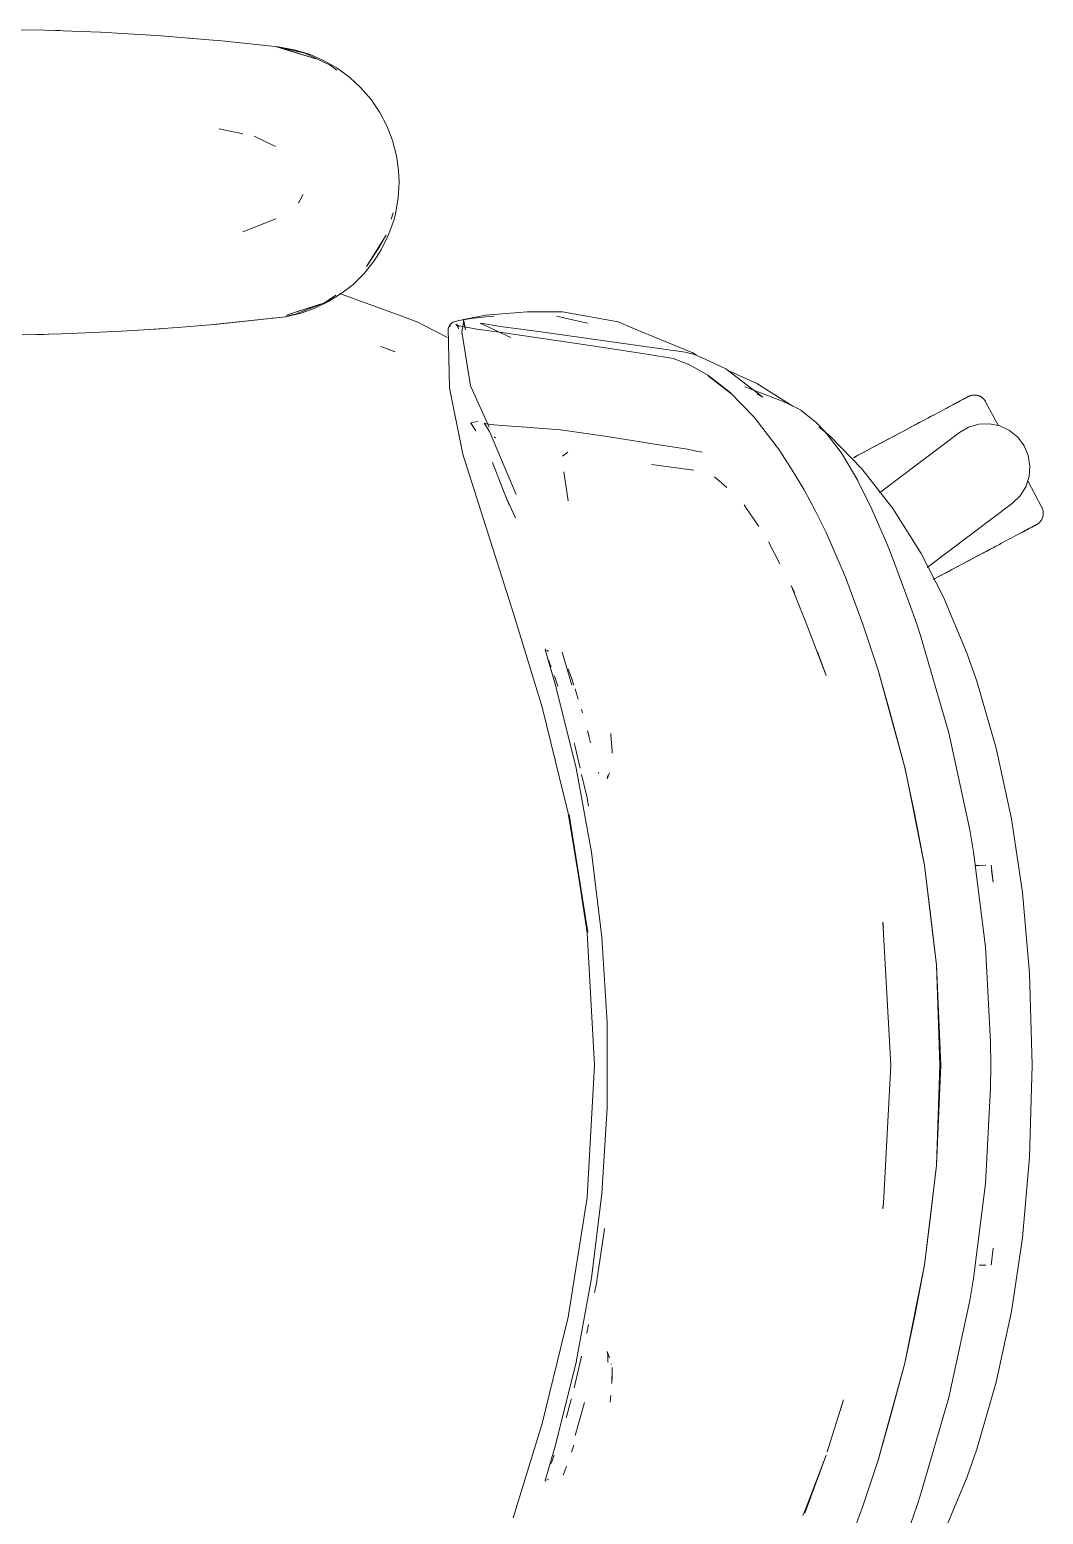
# Model space of a CAD drawing. Header units: millimetres. Extents: x 155927 to 317870, y -36033 to 97293.
# Drawn here: x 223595.8 to 223917.2, y 33033.9 to 33504.6 of the extents above; entities that cross this region are included whole.
import ezdxf

# ---------------------------------------------------------------- set-up
doc = ezdxf.new("R2010")
doc.units = ezdxf.units.MM
doc.header["$MEASUREMENT"] = 0
doc.layers.add('G-IMPT', color=8, linetype='CONTINUOUS', lineweight=9)
doc.layers.add('I-FURN', color=8, linetype='CONTINUOUS', lineweight=9)

msp = doc.modelspace()

# ---------------------------------------------------------------- linework, layer by layer
at = {"layer": 'G-IMPT'}
for p, q in [((223592.06, 33504.63), (223600.48, 33504.46)), ((223612.24, 33504.07), (223600.48, 33504.46)), ((223605.42, 33504.32), (223603.92, 33504.34)), ((223607.35, 33504.21), (223605.42, 33504.32)), ((223612.24, 33504.07), (223618.26, 33503.82)), ((223632.4, 33503.01), (223618.26, 33503.82)), ((223637.49, 33502.68), (223632.4, 33503.01)), ((223637.49, 33502.68), (223652.54, 33501.44)), ((223645.67, 33502.03), (223647.35, 33501.86)), ((223652.54, 33501.44), (223656.67, 33501.09)), ((223656.67, 33501.09), (223674.6, 33499.18)), ((223674.09, 33499.18), (223686.55, 33495.35)), ((223674.09, 33499.18), (223677.4, 33498.27)), ((223674.6, 33499.18), (223679.64, 33498.29)), ((223683.05, 33497.14), (223674.65, 33499.06)), ((223686.55, 33495.35), (223677.4, 33498.27)), ((223684.51, 33496.82), (223679.64, 33498.29)), ((223683.05, 33497.14), (223691.12, 33493.4)), ((223688.74, 33495.01), (223684.51, 33496.82)), ((223688.74, 33495.01), (223693.18, 33492.5)), ((223693.23, 33491.81), (223691.12, 33493.4)), ((223697.27, 33489.5), (223693.18, 33492.5)), ((223697.27, 33489.5), (223700.71, 33486.34)), ((223704.03, 33482.5), (223700.71, 33486.34)), ((223706.86, 33478.34), (223704.03, 33482.5)), ((223706.86, 33478.34), (223709.05, 33474.17)), ((223655.88, 33473.22), (223663.32, 33471.64)), ((223709.05, 33474.17), (223710.88, 33469.46)), ((223673.72, 33467.61), (223666.93, 33470.88)), ((223712.14, 33464.59), (223710.88, 33469.46)), ((223712.14, 33464.59), (223712.79, 33460.08)), ((223712.96, 33456.23), (223712.79, 33460.08)), ((223712.96, 33456.23), (223712.67, 33451.19)), ((223681.33, 33450.18), (223681.04, 33449.73)), ((223682.35, 33452.41), (223681.33, 33450.18)), ((223712.67, 33451.19), (223711.79, 33446.24)), ((223663.38, 33440.51), (223673.81, 33444.66)), ((223709.51, 33439.34), (223711.22, 33444.12)), ((223710.42, 33444.55), (223711.04, 33446.58)), ((223711.79, 33446.24), (223711.22, 33444.12)), ((223708.87, 33439.44), (223702.54, 33429.49)), ((223708.87, 33439.44), (223706.7, 33435.76)), ((223709.51, 33439.34), (223707.27, 33434.83)), ((223706.7, 33435.76), (223702.54, 33429.49)), ((223707.27, 33434.83), (223705, 33431.29)), ((223701.82, 33427.31), (223705, 33431.29)), ((223701.82, 33427.31), (223698.21, 33423.76)), ((223689.25, 33418.02), (223692.83, 33420.44)), ((223690.58, 33418.41), (223694.9, 33421.14)), ((223694.01, 33421.02), (223712.95, 33414.08)), ((223698.21, 33423.76), (223694.9, 33421.14)), ((223689.25, 33418.02), (223677.4, 33414.2)), ((223686.55, 33417.11), (223677.4, 33414.2)), ((223680.03, 33414.41), (223688.22, 33417.61)), ((223686, 33416.22), (223681.86, 33414.77)), ((223690.58, 33418.41), (223686, 33416.22)), ((223689.25, 33418.02), (223686.55, 33417.11)), ((223749.63, 33414.86), (223753.59, 33415.2)), ((223757.76, 33415.2), (223753.59, 33415.2)), ((223764.73, 33415.18), (223757.76, 33415.2)), ((223655.47, 33411.26), (223644.07, 33410.28)), ((223676.9, 33413.62), (223653.95, 33411.16)), ((223653.95, 33411.16), (223674.09, 33413.28)), ((223676.9, 33413.62), (223655.47, 33411.26)), ((223672.57, 33413.14), (223674.09, 33413.28)), ((223676.9, 33413.62), (223674.09, 33413.28)), ((223676.9, 33413.62), (223681.86, 33414.77)), ((223676.98, 33413.83), (223680.03, 33414.41)), ((223712.95, 33414.08), (223718.92, 33411.89)), ((223720.68, 33410.96), (223718.92, 33411.89)), ((223728.26, 33406.99), (223720.68, 33410.96)), ((223728.52, 33410.01), (223729.12, 33411.04)), ((223729, 33410.42), (223729.12, 33411.04)), ((223729, 33410.42), (223729.1, 33410.97)), ((223729.12, 33411.04), (223729.1, 33410.97)), ((223729.5, 33411.54), (223729.12, 33411.04)), ((223730.04, 33411.86), (223729.5, 33411.54)), ((223730.04, 33411.86), (223731.9, 33412.41)), ((223731.39, 33410.82), (223730.89, 33411.21)), ((223731.98, 33410.65), (223730.89, 33411.21)), ((223731.98, 33410.65), (223731.36, 33410.82)), ((223731.36, 33410.82), (223737.63, 33409.71)), ((223731.39, 33410.82), (223731.71, 33410.28)), ((223735.18, 33412.95), (223731.9, 33412.41)), ((223733.5, 33412.35), (223732.82, 33408.77)), ((223735.59, 33413.2), (223733.27, 33412.76)), ((223733.99, 33409.48), (223733.27, 33412.76)), ((223733.99, 33409.48), (223733.5, 33412.35)), ((223735.18, 33412.95), (223735.79, 33413.02)), ((223739.84, 33414.02), (223735.59, 33413.2)), ((223735.79, 33413.02), (223740.48, 33413.54)), ((223738.6, 33411.62), (223748.34, 33407)), ((223738.6, 33411.62), (223739.47, 33411.48)), ((223744.49, 33410.65), (223739.47, 33411.48)), ((223740.31, 33414.06), (223739.84, 33414.02)), ((223740.31, 33414.06), (223749.63, 33414.86)), ((223740.48, 33413.54), (223743.07, 33413.75)), ((223744.49, 33410.65), (223745.78, 33410.43)), ((223762.86, 33413.77), (223772.17, 33411.72)), ((223764.73, 33415.18), (223782.42, 33411.94)), ((223772.17, 33411.72), (223772.74, 33411.57)), ((223782.42, 33411.94), (223786.28, 33410.34)), ((223593.42, 33407.86), (223605.72, 33408.15)), ((223600.2, 33408), (223598.12, 33408)), ((223601.85, 33408.07), (223600.2, 33408)), ((223613.6, 33408.45), (223605.72, 33408.15)), ((223613.6, 33408.45), (223624.91, 33408.99)), ((223633.78, 33409.55), (223624.91, 33408.99)), ((223633.78, 33409.55), (223644.07, 33410.28)), ((223635.82, 33409.69), (223633.92, 33409.6)), ((223635.82, 33409.69), (223637.24, 33409.82)), ((223728.9, 33391.02), (223728.52, 33410.01)), ((223731.79, 33409.78), (223731.71, 33410.28)), ((223735.53, 33391.72), (223732.82, 33408.77)), ((223737.63, 33409.71), (223745.48, 33408.6)), ((223745.48, 33408.6), (223776.36, 33404.05)), ((223756.45, 33408.99), (223745.78, 33410.43)), ((223756.45, 33408.99), (223803.66, 33402.32)), ((223789.65, 33408.95), (223786.28, 33410.34)), ((223806.1, 33402.16), (223789.65, 33408.95)), ((223711.64, 33402.48), (223707.18, 33404.12)), ((223707.18, 33404.12), (223711.06, 33402.74)), ((223711.64, 33402.48), (223711.06, 33402.74)), ((223776.36, 33404.05), (223792.12, 33401.65)), ((223799.8, 33400.35), (223792.12, 33401.65)), ((223803.66, 33402.32), (223806.66, 33401.67)), ((223807.27, 33401.39), (223806.1, 33402.16)), ((223810.02, 33400.1), (223806.66, 33401.67)), ((223799.8, 33400.35), (223804.59, 33398.6)), ((223805.01, 33398.39), (223804.59, 33398.6)), ((223810.84, 33395.1), (223805.01, 33398.39)), ((223810.02, 33400.1), (223816.54, 33397.06)), ((223828.25, 33388.12), (223816.54, 33397.06)), ((223817.73, 33396.39), (223826.36, 33392.41)), ((223735.53, 33391.72), (223741.51, 33378.56)), ((223810.84, 33395.1), (223817.81, 33389.68)), ((223818.02, 33389.38), (223811.07, 33394.77)), ((223811.07, 33394.77), (223814.44, 33392.18)), ((223818.02, 33389.38), (223814.44, 33392.18)), ((223826.36, 33392.41), (223837.81, 33385.29)), ((223728.9, 33391.02), (223733.1, 33370.07)), ((223825.54, 33381.78), (223817.81, 33389.68)), ((223822.59, 33391.35), (223834.5, 33386.85)), ((223828.25, 33388.12), (223826.52, 33389.11)), ((223836.73, 33385.77), (223834.5, 33386.85)), ((223839.16, 33384.6), (223836.73, 33385.77)), ((223840.3, 33383.98), (223839.16, 33384.6)), ((223840.3, 33383.98), (223845.16, 33380.12)), ((223735.67, 33379.9), (223735.73, 33379.92)), ((223735.67, 33379.9), (223737.26, 33377.43)), ((223736.61, 33380.19), (223735.73, 33379.92)), ((223737.26, 33377.43), (223735.73, 33379.92)), ((223735.73, 33379.92), (223737.22, 33377.45)), ((223737.96, 33380.36), (223736.61, 33380.19)), ((223740.6, 33379.6), (223739.88, 33379.89)), ((223739.88, 33379.89), (223741.64, 33377.22)), ((223740.6, 33379.6), (223740.61, 33379.6)), ((223742.99, 33379.3), (223740.61, 33379.6)), ((223742.99, 33379.3), (223743.07, 33379.3)), ((223746.95, 33379), (223743.07, 33379.3)), ((223754.81, 33378.44), (223746.95, 33379)), ((223755.79, 33378.37), (223754.81, 33378.44)), ((223764.04, 33377.75), (223755.79, 33378.37)), ((223764.04, 33377.75), (223764.12, 33377.74)), ((223778.19, 33375.71), (223764.12, 33377.74)), ((223825.54, 33381.78), (223833.57, 33371.34)), ((223845.16, 33380.12), (223848.06, 33377.1)), ((223849.73, 33375.68), (223846.06, 33378.68)), ((223741.64, 33377.22), (223750.07, 33357.24)), ((223743.09, 33375.5), (223743.53, 33375.23)), ((223778.19, 33375.71), (223791.54, 33373.59)), ((223791.54, 33373.59), (223792.05, 33373.51)), ((223792.66, 33373.42), (223792.05, 33373.51)), ((223792.66, 33373.42), (223804.39, 33371.61)), ((223848.06, 33377.1), (223852.77, 33370.97)), ((223849.73, 33375.68), (223859.69, 33365.38)), ((223749.09, 33319.83), (223733.1, 33370.07)), ((223764.78, 33369.36), (223766.42, 33370.64)), ((223804.39, 33371.61), (223804.85, 33371.54)), ((223806.84, 33371.12), (223804.85, 33371.54)), ((223809, 33370.66), (223806.84, 33371.12)), ((223833.73, 33371.09), (223833.57, 33371.34)), ((223837.62, 33364.99), (223833.73, 33371.09)), ((223852.77, 33370.97), (223853.64, 33369.68)), ((223858.37, 33361.68), (223853.64, 33369.68)), ((223745.78, 33358.88), (223742.52, 33367.35)), ((223765.13, 33364.41), (223766.53, 33355.25)), ((223765.13, 33364.41), (223765.17, 33364.06)), ((223792.96, 33366.74), (223806.32, 33364.96)), ((223806.32, 33364.96), (223805.85, 33365.1)), ((223837.62, 33364.99), (223841.38, 33358.76)), ((223869.49, 33352.78), (223859.69, 33365.38)), ((223747.79, 33353.98), (223745.77, 33359.09)), ((223745.77, 33359.09), (223747.8, 33353.97)), ((223745.78, 33358.88), (223747.79, 33353.98)), ((223816.82, 33359.46), (223812.91, 33362.8)), ((223844.95, 33351.97), (223841.38, 33358.76)), ((223858.68, 33361.08), (223858.37, 33361.68)), ((223858.68, 33361.08), (223862.68, 33353.07)), ((223746.8, 33356.5), (223749.84, 33349.79)), ((223823.09, 33352.83), (223822.34, 33353.93)), ((223823.09, 33352.83), (223826.58, 33347.69)), ((223844.95, 33351.97), (223848.34, 33345.24)), ((223862.9, 33352.63), (223862.68, 33353.07)), ((223862.9, 33352.63), (223867.67, 33341.67)), ((223878.47, 33338.49), (223869.49, 33352.78)), ((223826.58, 33347.69), (223826.98, 33347.12)), ((223854.52, 33331.02), (223848.34, 33345.24)), ((223830.12, 33342.22), (223833.66, 33335.25)), ((223867.67, 33341.67), (223869.15, 33337.99)), ((223874.75, 33322.92), (223869.15, 33337.99)), ((223885.56, 33324.71), (223878.47, 33338.49)), ((223859.98, 33316.14), (223854.52, 33331.02)), ((223841.01, 33319.06), (223837.29, 33328.38)), ((223837.29, 33328.38), (223838.29, 33326.14)), ((223874.75, 33322.92), (223877.09, 33316.09)), ((223893.08, 33306.74), (223885.56, 33324.71)), ((223758.27, 33289.85), (223749.09, 33319.83)), ((223841.68, 33317.33), (223841.01, 33319.06)), ((223848.39, 33299.88), (223841.68, 33317.33)), ((223859.98, 33316.14), (223864.98, 33301.22)), ((223878.28, 33312.49), (223877.09, 33316.09)), ((223878.28, 33312.49), (223887.23, 33281.66)), ((223759.23, 33308.02), (223759.36, 33308.27)), ((223762.5, 33296.8), (223759.23, 33308.02)), ((223762.5, 33296.8), (223759.38, 33307.62)), ((223759.44, 33307.33), (223759.38, 33307.62)), ((223762.5, 33296.8), (223759.44, 33307.33)), ((223760.32, 33307.48), (223759.71, 33307.87)), ((223760.32, 33307.48), (223760.11, 33307.63)), ((223767.69, 33296.8), (223764.66, 33307.23)), ((223848.39, 33299.88), (223845.67, 33307.31)), ((223760.77, 33303.55), (223760.37, 33304.62)), ((223761.12, 33302.58), (223760.77, 33303.55)), ((223893.08, 33306.74), (223896.15, 33298)), ((223762.11, 33299.83), (223762.39, 33299.03)), ((223763.13, 33296.8), (223762.39, 33299.03)), ((223766.57, 33301.98), (223767.33, 33299.82)), ((223767.58, 33299.1), (223767.33, 33299.82)), ((223767.58, 33299.1), (223768.35, 33296.79)), ((223868.72, 33287.97), (223864.94, 33301.13)), ((223873.37, 33270.72), (223864.94, 33301.13)), ((223873.37, 33270.72), (223864.98, 33301.22)), ((223896.15, 33298), (223902.32, 33276.76)), ((223769.05, 33270.48), (223762.5, 33296.8)), ((223763.13, 33296.8), (223763.28, 33296.34)), ((223768.73, 33295.66), (223768.98, 33294.88)), ((223768.98, 33294.88), (223769.77, 33292.39)), ((223758.27, 33289.85), (223766.58, 33256.17)), ((223770.76, 33289.09), (223771.09, 33287.97)), ((223868.72, 33287.97), (223873.37, 33270.72)), ((223772.67, 33282.3), (223773.66, 33278.44)), ((223772.67, 33282.3), (223773.06, 33280.77)), ((223780.09, 33280.95), (223780.05, 33281.43)), ((223780.36, 33277.24), (223780.09, 33280.95)), ((223893.89, 33250.87), (223887.23, 33281.66)), ((223768.81, 33277.22), (223768.47, 33278.5)), ((223770.37, 33270.47), (223768.81, 33277.22)), ((223780.36, 33277.24), (223780.46, 33275.87)), ((223780.47, 33275.17), (223780.46, 33275.87)), ((223902.32, 33276.76), (223907.14, 33254.4)), ((223769.05, 33270.48), (223773.98, 33243.82)), ((223879.54, 33239.6), (223873.33, 33270.84)), ((223873.33, 33270.84), (223879.54, 33239.67)), ((223873.37, 33270.72), (223876.45, 33255.7)), ((223772.53, 33261.07), (223770.82, 33268.49)), ((223776.26, 33268.68), (223776.13, 33269.09)), ((223778.93, 33267.08), (223779.62, 33269.03)), ((223778.93, 33267.08), (223779.15, 33268.13)), ((223773, 33258.44), (223772.53, 33261.07)), ((223766.58, 33256.17), (223772.84, 33218.43)), ((223772.58, 33218.25), (223766.85, 33255.79)), ((223772.84, 33218.43), (223766.85, 33255.79)), ((223879.54, 33239.6), (223876.45, 33255.7)), ((223895.08, 33243.95), (223893.89, 33250.87)), ((223910.63, 33230.98), (223907.14, 33254.4)), ((223773.98, 33243.82), (223777.28, 33216.9)), ((223898.89, 33213.78), (223895.08, 33243.95)), ((223883.37, 33208.08), (223879.54, 33239.67)), ((223881.49, 33224.12), (223879.54, 33239.6)), ((223883.33, 33208.04), (223879.54, 33239.6)), ((223895.63, 33239.59), (223896.87, 33239.64)), ((223898.97, 33239.71), (223896.87, 33239.64)), ((223898.97, 33239.71), (223898.85, 33239.71)), ((223900.73, 33239.68), (223901.38, 33234.27)), ((223900.81, 33238.03), (223901.38, 33234.27)), ((223912.89, 33205.41), (223910.63, 33230.98)), ((223881.49, 33224.12), (223883.33, 33208.04)), ((223772.58, 33218.25), (223774.94, 33176.27)), ((223866.33, 33221.54), (223866.37, 33221.3)), ((223868.87, 33176.27), (223866.37, 33221.61)), ((223866.37, 33221.61), (223866.6, 33219.99)), ((223866.6, 33219.99), (223866.37, 33221.3)), ((223778.93, 33189.83), (223777.28, 33216.9)), ((223900.51, 33183.58), (223898.89, 33213.78)), ((223884.7, 33176.27), (223883.37, 33208.08)), ((223883.33, 33208.04), (223884, 33193.15)), ((223883.33, 33208.04), (223884.47, 33176.27)), ((223913.74, 33176.27), (223912.89, 33205.41)), ((223778.93, 33162.71), (223778.93, 33189.83)), ((223884, 33193.15), (223884.47, 33176.27)), ((223900.51, 33183.58), (223900.6, 33176.27)), ((223772.58, 33134.28), (223774.94, 33176.27)), ((223868.93, 33176.27), (223866.6, 33132.54)), ((223868.87, 33176.27), (223866.6, 33132.54)), ((223883.33, 33144.49), (223884.47, 33176.27)), ((223883.37, 33144.45), (223884.7, 33176.27)), ((223884, 33159.38), (223884.47, 33176.27)), ((223900.51, 33168.95), (223900.6, 33176.27)), ((223912.89, 33147.12), (223913.74, 33176.27)), ((223900.51, 33168.95), (223898.89, 33138.75)), ((223778.93, 33162.71), (223777.28, 33135.63)), ((223884, 33159.38), (223883.33, 33144.49)), ((223910.63, 33121.55), (223912.89, 33147.12)), ((223883.33, 33144.49), (223879.54, 33112.94)), ((223883.37, 33144.45), (223879.54, 33112.86)), ((223883.33, 33144.49), (223881.49, 33128.41)), ((223898.89, 33138.75), (223895.08, 33108.58)), ((223766.58, 33096.36), (223772.58, 33134.28)), ((223773.98, 33108.72), (223777.28, 33135.63)), ((223866.33, 33130.99), (223866.37, 33131.23)), ((223866.6, 33132.54), (223866.34, 33130.76)), ((223866.6, 33132.54), (223866.37, 33131.23)), ((223879.54, 33112.94), (223881.49, 33128.41)), ((223777.89, 33122.87), (223778.08, 33124.53)), ((223776.6, 33114.34), (223777.89, 33122.87)), ((223907.14, 33098.13), (223910.63, 33121.55)), ((223776.6, 33114.34), (223775.75, 33108.72)), ((223900.73, 33112.85), (223901.38, 33118.27)), ((223873.37, 33081.81), (223879.54, 33112.94)), ((223873.37, 33081.81), (223879.54, 33112.86)), ((223879.54, 33112.94), (223876.45, 33096.83)), ((223896.87, 33112.89), (223898.97, 33112.82)), ((223898.97, 33112.82), (223898.85, 33112.82)), ((223769.05, 33082.05), (223773.98, 33108.72)), ((223774.95, 33104.19), (223775.5, 33107.09)), ((223775.75, 33108.72), (223775.5, 33107.09)), ((223895.08, 33108.58), (223893.89, 33101.66)), ((223887.23, 33070.87), (223893.89, 33101.66)), ((223766.58, 33096.36), (223758.27, 33062.68)), ((223873.37, 33081.81), (223876.45, 33096.83)), ((223902.32, 33075.77), (223907.14, 33098.13)), ((223773.02, 33094.08), (223772.48, 33091.27)), ((223769.05, 33082.05), (223762.5, 33055.73)), ((223768.81, 33075.31), (223770.37, 33082.06)), ((223770.82, 33084.04), (223770.37, 33082.06)), ((223779.15, 33084.41), (223778.93, 33085.45)), ((223778.93, 33085.45), (223779.62, 33083.5)), ((223779.15, 33084.41), (223779.18, 33082.1)), ((223779.19, 33082.24), (223779.18, 33082.1)), ((223780.15, 33081.61), (223780.22, 33081.35)), ((223873.37, 33081.81), (223864.94, 33051.4)), ((223873.37, 33081.81), (223864.98, 33051.31)), ((223868.72, 33064.56), (223873.37, 33081.81)), ((223780.47, 33080.4), (223780.38, 33075.34)), ((223780.38, 33075.34), (223780.47, 33077.61)), ((223780.47, 33080.4), (223780.47, 33077.61)), ((223768.81, 33075.31), (223768.48, 33074.01)), ((223780.07, 33071.55), (223779.86, 33069.45)), ((223896.15, 33054.53), (223902.32, 33075.77)), ((223767.19, 33069.15), (223766.08, 33065.16)), ((223767.19, 33069.15), (223767.51, 33070.29)), ((223767.51, 33070.29), (223767.56, 33070.47)), ((223768.78, 33058.83), (223771.71, 33069.3)), ((223853.92, 33070.12), (223848.67, 33053.64)), ((223853.92, 33070.12), (223852.84, 33066.69)), ((223887.23, 33070.87), (223878.28, 33040.04)), ((223749.09, 33032.71), (223758.27, 33062.68)), ((223766.08, 33065.16), (223765.87, 33064.47)), ((223868.72, 33064.56), (223864.94, 33051.4)), ((223762.5, 33055.73), (223759.43, 33045.3)), ((223768.34, 33055.74), (223767.61, 33053.52)), ((223896.15, 33054.53), (223893.08, 33045.79)), ((223761.34, 33050.53), (223761.1, 33049.87)), ((223761.34, 33050.53), (223762.08, 33052.63)), ((223765.62, 33047.98), (223766, 33048.99)), ((223848.39, 33052.65), (223841.57, 33034.24)), ((223848.39, 33052.65), (223841.68, 33035.2)), ((223864.98, 33051.31), (223859.98, 33036.39)), ((223759.23, 33044.51), (223759.29, 33044.73)), ((223759.32, 33044.27), (223759.23, 33044.51)), ((223759.29, 33044.73), (223759.36, 33045.03)), ((223759.36, 33045.03), (223759.43, 33045.3)), ((223760.32, 33045.05), (223759.71, 33044.66)), ((223760.32, 33045.05), (223760.11, 33044.9)), ((223765.62, 33047.98), (223765.01, 33046.32)), ((223893.08, 33045.79), (223885.56, 33027.82)), ((223878.28, 33040.04), (223877.09, 33036.44)), ((223841.68, 33035.2), (223841.01, 33033.47)), ((223854.52, 33021.51), (223859.98, 33036.39)), ((223874.68, 33029.5), (223877.09, 33036.44))]:
    msp.add_line(p, q, dxfattribs=at)
at = {"layer": 'I-FURN'}
for p, q in [((223891.12, 33387.04), (223890.67, 33386.8)), ((223890.88, 33386.91), (223891.31, 33387.14)), ((223891.53, 33387.26), (223891.12, 33387.04)), ((223891.31, 33387.14), (223891.7, 33387.35)), ((223891.9, 33387.45), (223891.53, 33387.26)), ((223891.7, 33387.35), (223892.06, 33387.54)), ((223892.24, 33387.63), (223891.9, 33387.45)), ((223892.06, 33387.54), (223892.38, 33387.71)), ((223892.53, 33387.79), (223892.24, 33387.63)), ((223892.38, 33387.71), (223892.66, 33387.86)), ((223892.79, 33387.93), (223892.53, 33387.79)), ((223892.66, 33387.86), (223892.9, 33387.98)), ((223893.01, 33388.04), (223892.79, 33387.93)), ((223892.9, 33387.98), (223893.1, 33388.09)), ((223893.19, 33388.14), (223893.01, 33388.04)), ((223893.1, 33388.09), (223893.26, 33388.18)), ((223893.33, 33388.22), (223893.19, 33388.14)), ((223893.26, 33388.18), (223893.38, 33388.24)), ((223893.43, 33388.27), (223893.33, 33388.22)), ((223893.38, 33388.24), (223893.46, 33388.29)), ((223893.49, 33388.3), (223893.43, 33388.27)), ((223893.46, 33388.29), (223893.51, 33388.31)), ((223893.51, 33388.31), (223893.49, 33388.3)), ((223893.51, 33388.31), (223893.66, 33388.38)), ((223893.51, 33388.31), (223893.51, 33388.31)), ((223893.66, 33388.38), (223893.8, 33388.45)), ((223893.8, 33388.45), (223893.95, 33388.51)), ((223893.95, 33388.51), (223894.1, 33388.57)), ((223894.1, 33388.57), (223894.26, 33388.62)), ((223894.26, 33388.62), (223894.41, 33388.66)), ((223894.41, 33388.66), (223894.57, 33388.7)), ((223894.57, 33388.7), (223894.73, 33388.73)), ((223894.73, 33388.73), (223894.89, 33388.75)), ((223894.89, 33388.75), (223895.05, 33388.77)), ((223895.05, 33388.77), (223895.21, 33388.78)), ((223895.21, 33388.78), (223895.37, 33388.78)), ((223895.37, 33388.78), (223895.53, 33388.78)), ((223895.53, 33388.78), (223895.69, 33388.77)), ((223895.69, 33388.77), (223895.85, 33388.76)), ((223895.85, 33388.76), (223896.01, 33388.74)), ((223896.01, 33388.74), (223896.17, 33388.71)), ((223896.17, 33388.71), (223896.33, 33388.68)), ((223896.33, 33388.68), (223896.48, 33388.64)), ((223896.48, 33388.64), (223896.64, 33388.59)), ((223896.64, 33388.59), (223896.79, 33388.54)), ((223896.79, 33388.54), (223896.94, 33388.48)), ((223896.94, 33388.48), (223897.09, 33388.41)), ((223897.09, 33388.41), (223897.23, 33388.34)), ((223897.23, 33388.34), (223897.38, 33388.27)), ((223897.38, 33388.27), (223897.52, 33388.19)), ((223897.52, 33388.19), (223897.65, 33388.1)), ((223897.65, 33388.1), (223897.78, 33388.01)), ((223897.78, 33388.01), (223897.91, 33387.91)), ((223897.91, 33387.91), (223898.04, 33387.81)), ((223898.04, 33387.81), (223898.16, 33387.7)), ((223898.16, 33387.7), (223898.27, 33387.59)), ((223898.27, 33387.59), (223898.38, 33387.47)), ((223898.38, 33387.47), (223898.49, 33387.35)), ((223898.49, 33387.35), (223898.59, 33387.22)), ((223898.59, 33387.22), (223898.69, 33387.09)), ((223898.69, 33387.09), (223898.78, 33386.96)), ((223898.78, 33386.96), (223898.86, 33386.82)), ((223881.5, 33381.92), (223882.34, 33382.37)), ((223882.79, 33382.61), (223881.96, 33382.17)), ((223883.6, 33383.04), (223882.79, 33382.61)), ((223884.39, 33383.46), (223883.6, 33383.04)), ((223885.15, 33383.87), (223884.39, 33383.46)), ((223885.89, 33384.26), (223885.15, 33383.87)), ((223886.6, 33384.63), (223885.89, 33384.26)), ((223887.27, 33384.99), (223886.6, 33384.63)), ((223887.92, 33385.34), (223887.27, 33384.99)), ((223888.54, 33385.67), (223887.92, 33385.34)), ((223889.12, 33385.98), (223888.54, 33385.67)), ((223888.81, 33385.81), (223889.38, 33386.11)), ((223889.67, 33386.27), (223889.12, 33385.98)), ((223889.38, 33386.11), (223889.91, 33386.4)), ((223890.19, 33386.54), (223889.67, 33386.27)), ((223889.91, 33386.4), (223890.42, 33386.66)), ((223890.67, 33386.8), (223890.19, 33386.54)), ((223890.42, 33386.66), (223890.88, 33386.91)), ((223898.86, 33386.82), (223898.94, 33386.68)), ((223898.94, 33386.68), (223898.96, 33386.64)), ((223902.99, 33379.06), (223898.96, 33386.64)), ((223873.63, 33377.74), (223872.65, 33377.22)), ((223873.1, 33377.46), (223874.09, 33377.98)), ((223874.61, 33378.26), (223873.63, 33377.74)), ((223874.09, 33377.98), (223875.06, 33378.5)), ((223875.58, 33378.78), (223874.61, 33378.26)), ((223875.06, 33378.5), (223876.02, 33379.01)), ((223876.54, 33379.29), (223875.58, 33378.78)), ((223876.02, 33379.01), (223876.98, 33379.52)), ((223877.48, 33379.79), (223876.54, 33379.29)), ((223876.98, 33379.52), (223877.91, 33380.02)), ((223878.41, 33380.28), (223877.48, 33379.79)), ((223877.91, 33380.02), (223878.84, 33380.51)), ((223879.33, 33380.77), (223878.41, 33380.28)), ((223878.84, 33380.51), (223879.74, 33380.99)), ((223880.22, 33381.25), (223879.33, 33380.77)), ((223879.74, 33380.99), (223880.63, 33381.46)), ((223881.1, 33381.71), (223880.22, 33381.25)), ((223880.63, 33381.46), (223881.5, 33381.92)), ((223881.96, 33382.17), (223881.1, 33381.71)), ((223890.62, 33376.87), (223893.54, 33378.56)), ((223893.54, 33378.56), (223896.78, 33379.5)), ((223896.78, 33379.5), (223900.15, 33379.64)), ((223900.15, 33379.64), (223903.45, 33378.97)), ((223903.45, 33378.97), (223906.5, 33377.53)), ((223864.64, 33372.96), (223863.65, 33372.43)), ((223864.1, 33372.67), (223865.1, 33373.2)), ((223865.64, 33373.49), (223864.64, 33372.96)), ((223865.1, 33373.2), (223866.1, 33373.73)), ((223865.3, 33357.79), (223890.62, 33376.87)), ((223866.64, 33374.02), (223865.64, 33373.49)), ((223866.1, 33373.73), (223867.1, 33374.27)), ((223867.64, 33374.56), (223866.64, 33374.02)), ((223867.1, 33374.27), (223868.1, 33374.8)), ((223868.65, 33375.09), (223867.64, 33374.56)), ((223868.1, 33374.8), (223869.11, 33375.34)), ((223869.65, 33375.62), (223868.65, 33375.09)), ((223869.11, 33375.34), (223870.11, 33375.87)), ((223870.65, 33376.16), (223869.65, 33375.62)), ((223870.11, 33375.87), (223871.11, 33376.4)), ((223871.65, 33376.69), (223870.65, 33376.16)), ((223871.11, 33376.4), (223872.11, 33376.93)), ((223872.65, 33377.22), (223871.65, 33376.69)), ((223872.11, 33376.93), (223873.1, 33377.46)), ((223906.5, 33377.53), (223909.12, 33375.4)), ((223909.12, 33375.4), (223911.15, 33372.7)), ((223857.91, 33369.38), (223857.01, 33368.9)), ((223857.42, 33369.12), (223858.34, 33369.61)), ((223858.84, 33369.87), (223857.91, 33369.38)), ((223858.34, 33369.61), (223859.27, 33370.1)), ((223859.77, 33370.37), (223858.84, 33369.87)), ((223859.27, 33370.1), (223860.21, 33370.6)), ((223860.73, 33370.88), (223859.77, 33370.37)), ((223860.21, 33370.6), (223861.17, 33371.11)), ((223861.69, 33371.39), (223860.73, 33370.88)), ((223861.17, 33371.11), (223862.14, 33371.63)), ((223862.66, 33371.91), (223861.69, 33371.39)), ((223862.14, 33371.63), (223863.12, 33372.15)), ((223863.65, 33372.43), (223862.66, 33371.91)), ((223863.12, 33372.15), (223864.1, 33372.67)), ((223911.15, 33372.7), (223912.47, 33369.6)), ((223912.47, 33369.6), (223913.02, 33366.27)), ((223913.02, 33366.27), (223912.75, 33362.91)), ((223911.69, 33359.71), (223909.89, 33356.86)), ((223912.75, 33362.91), (223911.69, 33359.71)), ((223916.77, 33353.15), (223912.3, 33361.56)), ((223907.46, 33354.52), (223880.39, 33334.12)), ((223909.89, 33356.86), (223907.46, 33354.52)), ((223916.81, 33349.42), (223916.73, 33349.28)), ((223916.77, 33353.15), (223916.85, 33353)), ((223916.88, 33349.57), (223916.81, 33349.42)), ((223916.85, 33353), (223916.91, 33352.86)), ((223916.94, 33349.72), (223916.88, 33349.57)), ((223916.91, 33352.86), (223916.98, 33352.71)), ((223917, 33349.87), (223916.94, 33349.72)), ((223916.98, 33352.71), (223917.03, 33352.56)), ((223917.05, 33350.02), (223917, 33349.87)), ((223917.03, 33352.56), (223917.08, 33352.4)), ((223917.1, 33350.17), (223917.05, 33350.02)), ((223917.08, 33352.4), (223917.12, 33352.25)), ((223917.14, 33350.33), (223917.1, 33350.17)), ((223917.12, 33352.25), (223917.16, 33352.09)), ((223917.17, 33350.49), (223917.14, 33350.33)), ((223917.16, 33352.09), (223917.19, 33351.93)), ((223917.2, 33350.65), (223917.17, 33350.49)), ((223917.19, 33351.93), (223917.21, 33351.77)), ((223917.22, 33350.81), (223917.2, 33350.65)), ((223917.21, 33351.77), (223917.23, 33351.61)), ((223917.24, 33350.97), (223917.22, 33350.81)), ((223917.23, 33351.61), (223917.24, 33351.45)), ((223917.24, 33351.45), (223917.25, 33351.29)), ((223917.25, 33351.29), (223917.24, 33351.13)), ((223917.24, 33351.13), (223917.24, 33350.97)), ((223909.17, 33344.54), (223909.8, 33344.88)), ((223909.8, 33344.88), (223910.41, 33345.2)), ((223910.72, 33345.36), (223910.13, 33345.05)), ((223910.41, 33345.2), (223910.98, 33345.5)), ((223911.27, 33345.65), (223910.72, 33345.36)), ((223910.98, 33345.5), (223911.51, 33345.78)), ((223911.79, 33345.93), (223911.27, 33345.65)), ((223911.51, 33345.78), (223912.01, 33346.05)), ((223912.27, 33346.19), (223911.79, 33345.93)), ((223912.01, 33346.05), (223912.48, 33346.3)), ((223912.71, 33346.42), (223912.27, 33346.19)), ((223912.48, 33346.3), (223912.91, 33346.53)), ((223913.12, 33346.64), (223912.71, 33346.42)), ((223912.91, 33346.53), (223913.3, 33346.73)), ((223913.5, 33346.84), (223913.12, 33346.64)), ((223913.3, 33346.73), (223913.66, 33346.92)), ((223913.83, 33347.02), (223913.5, 33346.84)), ((223913.66, 33346.92), (223913.97, 33347.09)), ((223914.13, 33347.18), (223913.83, 33347.02)), ((223913.97, 33347.09), (223914.25, 33347.24)), ((223914.39, 33347.31), (223914.13, 33347.18)), ((223914.25, 33347.24), (223914.49, 33347.37)), ((223914.61, 33347.43), (223914.39, 33347.31)), ((223914.49, 33347.37), (223914.69, 33347.48)), ((223914.79, 33347.53), (223914.61, 33347.43)), ((223914.69, 33347.48), (223914.86, 33347.56)), ((223914.93, 33347.6), (223914.79, 33347.53)), ((223914.86, 33347.56), (223914.98, 33347.63)), ((223915.03, 33347.65), (223914.93, 33347.6)), ((223914.98, 33347.63), (223915.06, 33347.67)), ((223915.09, 33347.69), (223915.03, 33347.65)), ((223915.06, 33347.67), (223915.1, 33347.69)), ((223915.11, 33347.7), (223915.09, 33347.69)), ((223915.1, 33347.69), (223915.11, 33347.7)), ((223915.15, 33347.72), (223915.11, 33347.7)), ((223915.29, 33347.8), (223915.15, 33347.72)), ((223915.42, 33347.88), (223915.29, 33347.8)), ((223915.56, 33347.97), (223915.42, 33347.88)), ((223915.69, 33348.07), (223915.56, 33347.97)), ((223915.81, 33348.17), (223915.69, 33348.07)), ((223915.93, 33348.28), (223915.81, 33348.17)), ((223916.05, 33348.39), (223915.93, 33348.28)), ((223916.16, 33348.5), (223916.05, 33348.39)), ((223916.27, 33348.62), (223916.16, 33348.5)), ((223916.37, 33348.75), (223916.27, 33348.62)), ((223916.47, 33348.88), (223916.37, 33348.75)), ((223916.56, 33349.01), (223916.47, 33348.88)), ((223916.65, 33349.14), (223916.56, 33349.01)), ((223916.73, 33349.28), (223916.65, 33349.14)), ((223899.51, 33339.4), (223900.43, 33339.89)), ((223900.92, 33340.15), (223900.01, 33339.67)), ((223900.43, 33339.89), (223901.34, 33340.37)), ((223901.34, 33340.37), (223902.22, 33340.85)), ((223902.22, 33340.85), (223903.09, 33341.31)), ((223903.09, 33341.31), (223903.94, 33341.76)), ((223903.94, 33341.76), (223904.76, 33342.2)), ((223904.76, 33342.2), (223905.56, 33342.62)), ((223905.56, 33342.62), (223906.34, 33343.03)), ((223906.34, 33343.03), (223907.09, 33343.43)), ((223907.09, 33343.43), (223907.81, 33343.82)), ((223907.81, 33343.82), (223908.51, 33344.19)), ((223908.51, 33344.19), (223909.17, 33344.54)), ((223890.7, 33334.72), (223891.71, 33335.25)), ((223892.25, 33335.54), (223891.25, 33335.01)), ((223891.71, 33335.25), (223892.71, 33335.79)), ((223893.25, 33336.07), (223892.25, 33335.54)), ((223892.71, 33335.79), (223893.71, 33336.32)), ((223894.24, 33336.6), (223893.25, 33336.07)), ((223893.71, 33336.32), (223894.7, 33336.84)), ((223895.23, 33337.13), (223894.24, 33336.6)), ((223894.7, 33336.84), (223895.68, 33337.37)), ((223896.21, 33337.65), (223895.23, 33337.13)), ((223895.68, 33337.37), (223896.66, 33337.88)), ((223897.18, 33338.16), (223896.21, 33337.65)), ((223896.66, 33337.88), (223897.62, 33338.4)), ((223898.14, 33338.67), (223897.18, 33338.16)), ((223897.62, 33338.4), (223898.57, 33338.9)), ((223899.08, 33339.17), (223898.14, 33338.67)), ((223898.57, 33338.9), (223899.51, 33339.4)), ((223900.01, 33339.67), (223899.08, 33339.17)), ((223883.29, 33330.78), (223882.32, 33330.26)), ((223882.76, 33330.5), (223883.73, 33331.01)), ((223884.26, 33331.29), (223883.29, 33330.78)), ((223883.73, 33331.01), (223884.71, 33331.53)), ((223885.24, 33331.82), (223884.26, 33331.29)), ((223884.71, 33331.53), (223885.7, 33332.06)), ((223886.23, 33332.34), (223885.24, 33331.82)), ((223885.7, 33332.06), (223886.69, 33332.59)), ((223887.23, 33332.87), (223886.23, 33332.34)), ((223886.69, 33332.59), (223887.69, 33333.12)), ((223888.23, 33333.41), (223887.23, 33332.87)), ((223887.69, 33333.12), (223888.69, 33333.65)), ((223889.24, 33333.94), (223888.23, 33333.41)), ((223888.69, 33333.65), (223889.7, 33334.19)), ((223890.24, 33334.47), (223889.24, 33333.94)), ((223889.7, 33334.19), (223890.7, 33334.72)), ((223891.25, 33335.01), (223890.24, 33334.47))]:
    msp.add_line(p, q, dxfattribs=at)

doc.saveas('drawing.dxf')
